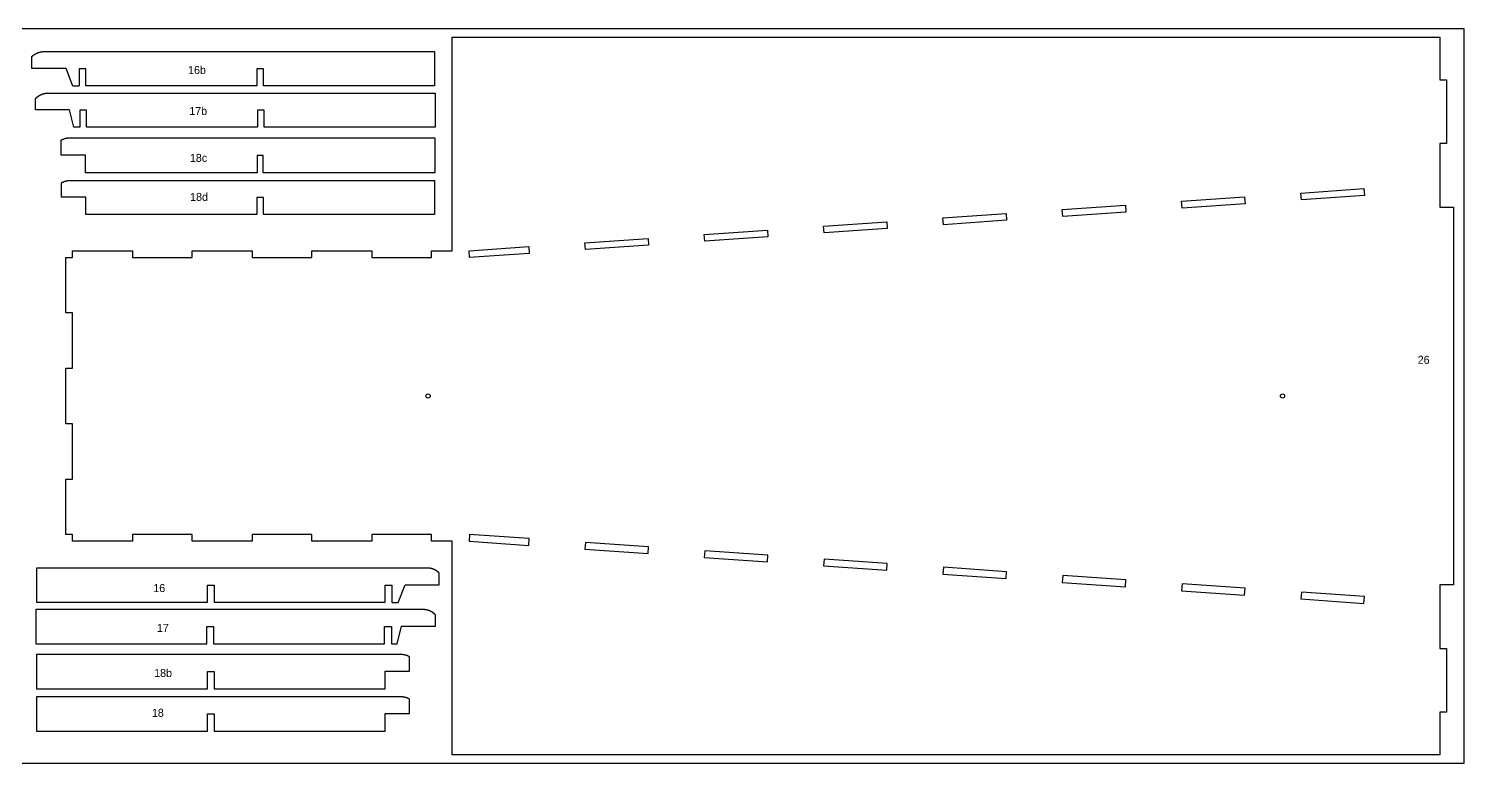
# Model space of a CAD drawing. Header units: inches. Extents: x -955 to -701, y -2062 to -1714.
# Drawn here: x -876.2 to -792.2, y -1849.4 to -1806.4 of the extents above; entities that cross this region are included whole.
import ezdxf

# ---------------------------------------------------------------- set-up
doc = ezdxf.new("R2010")
doc.units = ezdxf.units.IN
doc.header["$LTSCALE"] = 0.1
doc.header["$MEASUREMENT"] = 0
doc.layers.add('cockpit', color=1, linetype='Continuous', lineweight=20)
doc.layers.add('pic', color=1, linetype='Continuous')

msp = doc.modelspace()

# ---------------------------------------------------------------- linework, layer by layer
at = {"color": 7, "linetype": 'Continuous', "lineweight": 25}
for points in [[(-793.59719, -1846.44828), (-793.59719, -1848.94828), (-851.39719, -1848.94828), (-851.39719, -1836.44828), (-852.59719, -1836.44828), (-852.59719, -1836.04802), (-856.09719, -1836.04802), (-856.09719, -1836.44802), (-859.59719, -1836.44802), (-859.59719, -1836.04802), (-863.09719, -1836.04802), (-863.09719, -1836.44828), (-866.59719, -1836.44828), (-866.59719, -1836.04802), (-870.09719, -1836.04802), (-870.09719, -1836.44828), (-873.59719, -1836.44828), (-873.59719, -1836.04802), (-873.99719, -1836.04802), (-873.99719, -1832.80899), (-873.59719, -1832.80899), (-873.59719, -1829.56851), (-873.99719, -1829.56851), (-873.99719, -1826.32948), (-873.59719, -1826.32948), (-873.59719, -1823.08899), (-873.99719, -1823.08899), (-873.99719, -1819.84997), (-873.59719, -1819.84997), (-873.59719, -1819.44971), (-870.09719, -1819.44971), (-870.09719, -1819.84997), (-866.59719, -1819.84997), (-866.59719, -1819.44971), (-863.09719, -1819.44971), (-863.09719, -1819.84997), (-859.59719, -1819.84997), (-859.59719, -1819.44997), (-856.09719, -1819.44997), (-856.09719, -1819.84997), (-852.59719, -1819.84997), (-852.59719, -1819.44971), (-851.39719, -1819.44971), (-851.39719, -1806.94971), (-793.59719, -1806.94971), (-793.59719, -1809.44971), (-793.19719, -1809.44971), (-793.19719, -1813.16835), (-793.59719, -1813.16835), (-793.59719, -1816.88699), (-792.79719, -1816.88699), (-792.79719, -1839.01099), (-793.59719, -1839.01099), (-793.59719, -1842.72964), (-793.19719, -1842.72964), (-793.19719, -1846.44828)], [(-873.18361, -1811.22038), (-873.18361, -1812.22038), (-873.52644, -1812.22038), (-873.77508, -1811.20038), (-875.77508, -1811.20038), (-875.77508, -1810.54588), (-875.77294, -1810.5435), (-875.77079, -1810.54114), (-875.76863, -1810.53877), (-875.76647, -1810.53642), (-875.76429, -1810.53407), (-875.76211, -1810.53173), (-875.75992, -1810.52939), (-875.75772, -1810.52706), (-875.75552, -1810.52474), (-875.7533, -1810.52242), (-875.75108, -1810.52012), (-875.74885, -1810.51781), (-875.74661, -1810.51552), (-875.74436, -1810.51323), (-875.74211, -1810.51095), (-875.73985, -1810.50868), (-875.73757, -1810.50641), (-875.7353, -1810.50415), (-875.73301, -1810.5019), (-875.73071, -1810.49965), (-875.72841, -1810.49742), (-875.7261, -1810.49519), (-875.72379, -1810.49296), (-875.72146, -1810.49075), (-875.71913, -1810.48854), (-875.71679, -1810.48633), (-875.71444, -1810.48414), (-875.71208, -1810.48195), (-875.70972, -1810.47977), (-875.70735, -1810.4776), (-875.70497, -1810.47544), (-875.70259, -1810.47328), (-875.7002, -1810.47113), (-875.6978, -1810.46899), (-875.69539, -1810.46685), (-875.69298, -1810.46473), (-875.69056, -1810.46261), (-875.68813, -1810.4605), (-875.6857, -1810.45839), (-875.68325, -1810.4563), (-875.68081, -1810.45421), (-875.67835, -1810.45213), (-875.67589, -1810.45006), (-875.67342, -1810.44799), (-875.67094, -1810.44594), (-875.66846, -1810.44389), (-875.66597, -1810.44185), (-875.66347, -1810.43981), (-875.66097, -1810.43779), (-875.65846, -1810.43577), (-875.65595, -1810.43377), (-875.65342, -1810.43177), (-875.6509, -1810.42977), (-875.64836, -1810.42779), (-875.64582, -1810.42581), (-875.64327, -1810.42385), (-875.64072, -1810.42189), (-875.63816, -1810.41994), (-875.63559, -1810.418), (-875.63302, -1810.41606), (-875.63044, -1810.41414), (-875.62785, -1810.41222), (-875.62526, -1810.41031), (-875.62266, -1810.40841), (-875.62006, -1810.40652), (-875.61745, -1810.40464), (-875.61484, -1810.40276), (-875.61222, -1810.4009), (-875.60959, -1810.39904), (-875.60696, -1810.39719), (-875.60432, -1810.39536), (-875.60167, -1810.39352), (-875.59902, -1810.3917), (-875.59637, -1810.38989), (-875.59371, -1810.38809), (-875.59104, -1810.38629), (-875.58837, -1810.38451), (-875.58569, -1810.38273), (-875.58301, -1810.38096), (-875.58032, -1810.3792), (-875.57763, -1810.37745), (-875.57493, -1810.37571), (-875.57223, -1810.37398), (-875.56952, -1810.37226), (-875.5668, -1810.37054), (-875.56409, -1810.36884), (-875.56136, -1810.36715), (-875.55863, -1810.36546), (-875.5559, -1810.36378), (-875.55316, -1810.36212), (-875.55041, -1810.36046), (-875.54766, -1810.35881), (-875.54491, -1810.35717), (-875.54215, -1810.35555), (-875.53939, -1810.35393), (-875.53662, -1810.35232), (-875.53385, -1810.35072), (-875.53107, -1810.34913), (-875.52829, -1810.34754), (-875.5255, -1810.34597), (-875.52271, -1810.34441), (-875.51991, -1810.34286), (-875.51711, -1810.34132), (-875.51431, -1810.33979), (-875.5115, -1810.33826), (-875.50868, -1810.33675), (-875.50585, -1810.33524), (-875.50303, -1810.33374), (-875.50019, -1810.33226), (-875.49735, -1810.33078), (-875.49451, -1810.32931), (-875.49166, -1810.32785), (-875.4888, -1810.3264), (-875.48594, -1810.32496), (-875.48307, -1810.32352), (-875.4802, -1810.3221), (-875.47732, -1810.32068), (-875.47444, -1810.31928), (-875.47155, -1810.31788), (-875.46865, -1810.3165), (-875.46576, -1810.31512), (-875.46285, -1810.31375), (-875.45994, -1810.31239), (-875.45703, -1810.31104), (-875.45411, -1810.3097), (-875.45119, -1810.30837), (-875.44826, -1810.30705), (-875.44533, -1810.30574), (-875.44239, -1810.30444), (-875.43945, -1810.30314), (-875.4365, -1810.30186), (-875.43355, -1810.30058), (-875.4306, -1810.29932), (-875.42764, -1810.29806), (-875.42467, -1810.29682), (-875.4217, -1810.29558), (-875.41873, -1810.29435), (-875.41575, -1810.29314), (-875.41277, -1810.29193), (-875.40979, -1810.29073), (-875.4068, -1810.28954), (-875.4038, -1810.28836), (-875.4008, -1810.28719), (-875.3978, -1810.28603), (-875.3948, -1810.28488), (-875.39179, -1810.28374), (-875.38877, -1810.28261), (-875.38576, -1810.28149), (-875.38274, -1810.28038), (-875.37971, -1810.27928), (-875.37668, -1810.27819), (-875.37365, -1810.2771), (-875.37062, -1810.27603), (-875.36758, -1810.27497), (-875.36454, -1810.27392), (-875.36149, -1810.27287), (-875.35844, -1810.27184), (-875.35539, -1810.27082), (-875.35233, -1810.26981), (-875.34927, -1810.2688), (-875.34621, -1810.26781), (-875.34315, -1810.26683), (-875.34008, -1810.26585), (-875.33701, -1810.26489), (-875.33394, -1810.26394), (-875.33086, -1810.26299), (-875.32778, -1810.26206), (-875.3247, -1810.26114), (-875.32161, -1810.26022), (-875.31852, -1810.25932), (-875.31543, -1810.25843), (-875.31234, -1810.25754), (-875.30924, -1810.25667), (-875.30615, -1810.25581), (-875.30305, -1810.25496), (-875.29994, -1810.25411), (-875.29684, -1810.25328), (-875.29373, -1810.25246), (-875.29062, -1810.25165), (-875.28751, -1810.25085), (-875.28439, -1810.25006), (-875.28128, -1810.24927), (-875.27816, -1810.2485), (-875.27504, -1810.24774), (-875.27192, -1810.24699), (-875.26879, -1810.24625), (-875.26567, -1810.24553), (-875.26254, -1810.24481), (-875.25941, -1810.2441), (-875.25628, -1810.2434), (-875.25314, -1810.24271), (-875.25001, -1810.24204), (-875.24687, -1810.24137), (-875.24373, -1810.24071), (-875.24059, -1810.24007), (-875.23745, -1810.23943), (-875.23431, -1810.23881), (-875.23117, -1810.23819), (-875.22802, -1810.23759), (-875.22487, -1810.237), (-875.22173, -1810.23641), (-875.21858, -1810.23584), (-875.21543, -1810.23528), (-875.21228, -1810.23473), (-875.20913, -1810.23419), (-875.20597, -1810.23366), (-875.20278, -1810.23314), (-875.19959, -1810.23262), (-875.1964, -1810.23212), (-875.1932, -1810.23163), (-875.19001, -1810.23114), (-875.18681, -1810.23067), (-875.18361, -1810.23021), (-875.1804, -1810.22976), (-875.1772, -1810.22932), (-875.17399, -1810.22889), (-875.17079, -1810.22847), (-875.16758, -1810.22806), (-875.16437, -1810.22766), (-875.16115, -1810.22728), (-875.15794, -1810.2269), (-875.15472, -1810.22653), (-875.15151, -1810.22618), (-875.14829, -1810.22583), (-875.14507, -1810.2255), (-875.14185, -1810.22517), (-875.13863, -1810.22486), (-875.13541, -1810.22456), (-875.13218, -1810.22426), (-875.12896, -1810.22398), (-875.12573, -1810.22371), (-875.12251, -1810.22345), (-875.11928, -1810.2232), (-875.11605, -1810.22296), (-875.11282, -1810.22273), (-875.10959, -1810.22251), (-875.10636, -1810.2223), (-875.10313, -1810.22211), (-875.0999, -1810.22192), (-875.09667, -1810.22174), (-875.09344, -1810.22158), (-875.09021, -1810.22142), (-875.08697, -1810.22128), (-875.08374, -1810.22115), (-875.08051, -1810.22102), (-875.07728, -1810.22091), (-875.07404, -1810.22081), (-875.07081, -1810.22072), (-875.06758, -1810.22064), (-875.06434, -1810.22057), (-875.06111, -1810.22051), (-875.05788, -1810.22046), (-875.05464, -1810.22043), (-875.05141, -1810.2204), (-875.04818, -1810.22038), (-875.04495, -1810.22038), (-852.38361, -1810.22038), (-852.38361, -1812.22038), (-862.38361, -1812.22038), (-862.38361, -1811.22038), (-862.78361, -1811.22038), (-862.78361, -1812.22038), (-872.78361, -1812.22038), (-872.78361, -1811.22038)], [(-862.7969, -1813.87842), (-862.7969, -1814.87842), (-872.8469, -1814.87842), (-872.8469, -1813.85841), (-874.26813, -1813.85841), (-874.26813, -1812.97092), (-874.25203, -1812.96169), (-874.24844, -1812.95966), (-874.24485, -1812.95764), (-874.24124, -1812.95563), (-874.23762, -1812.95364), (-874.234, -1812.95166), (-874.23036, -1812.94969), (-874.22672, -1812.94775), (-874.22307, -1812.94581), (-874.21941, -1812.94389), (-874.21574, -1812.94199), (-874.21206, -1812.9401), (-874.20838, -1812.93822), (-874.20468, -1812.93636), (-874.20098, -1812.93452), (-874.19727, -1812.93269), (-874.19355, -1812.93087), (-874.18982, -1812.92907), (-874.18608, -1812.92729), (-874.18234, -1812.92551), (-874.17859, -1812.92376), (-874.17483, -1812.92202), (-874.17106, -1812.92029), (-874.16729, -1812.91858), (-874.16351, -1812.91689), (-874.15972, -1812.91521), (-874.15592, -1812.91354), (-874.15212, -1812.91189), (-874.14831, -1812.91026), (-874.1445, -1812.90864), (-874.14067, -1812.90704), (-874.13684, -1812.90545), (-874.133, -1812.90388), (-874.12916, -1812.90232), (-874.12531, -1812.90078), (-874.12145, -1812.89925), (-874.11759, -1812.89774), (-874.11372, -1812.89624), (-874.10985, -1812.89476), (-874.10597, -1812.8933), (-874.10208, -1812.89185), (-874.09819, -1812.89042), (-874.09429, -1812.889), (-874.09039, -1812.8876), (-874.08648, -1812.88621), (-874.08256, -1812.88484), (-874.07864, -1812.88349), (-874.07471, -1812.88215), (-874.07078, -1812.88083), (-874.06685, -1812.87953), (-874.06291, -1812.87823), (-874.05896, -1812.87696), (-874.05501, -1812.8757), (-874.05106, -1812.87446), (-874.0471, -1812.87323), (-874.04313, -1812.87203), (-874.03916, -1812.87083), (-874.03519, -1812.86965), (-874.03121, -1812.86849), (-874.02723, -1812.86735), (-874.02324, -1812.86622), (-874.01925, -1812.86511), (-874.01526, -1812.86401), (-874.01126, -1812.86293), (-874.00726, -1812.86187), (-874.00326, -1812.86082), (-873.99925, -1812.85979), (-873.99524, -1812.85878), (-873.99122, -1812.85778), (-873.9872, -1812.8568), (-873.98318, -1812.85584), (-873.97916, -1812.85489), (-873.97513, -1812.85396), (-873.9711, -1812.85305), (-873.96707, -1812.85215), (-873.96303, -1812.85127), (-873.95899, -1812.85041), (-873.95495, -1812.84956), (-873.95091, -1812.84873), (-873.94686, -1812.84792), (-873.94282, -1812.84712), (-873.93877, -1812.84634), (-873.93471, -1812.84558), (-873.93061, -1812.84483), (-873.92652, -1812.8441), (-873.92242, -1812.84338), (-873.91831, -1812.84268), (-873.9142, -1812.84199), (-873.91009, -1812.84132), (-873.90598, -1812.84067), (-873.90186, -1812.84004), (-873.89774, -1812.83942), (-873.89362, -1812.83882), (-873.88949, -1812.83823), (-873.88536, -1812.83767), (-873.88123, -1812.83712), (-873.87709, -1812.83658), (-873.87296, -1812.83606), (-873.86882, -1812.83556), (-873.86468, -1812.83508), (-873.86054, -1812.83462), (-873.85639, -1812.83417), (-873.85224, -1812.83373), (-873.8481, -1812.83332), (-873.84395, -1812.83292), (-873.83979, -1812.83254), (-873.83564, -1812.83217), (-873.83149, -1812.83182), (-873.82733, -1812.83149), (-873.82317, -1812.83118), (-873.81901, -1812.83088), (-873.81485, -1812.8306), (-873.81069, -1812.83034), (-873.80653, -1812.83009), (-873.80237, -1812.82986), (-873.79821, -1812.82965), (-873.79405, -1812.82945), (-873.78988, -1812.82927), (-873.78572, -1812.82911), (-873.78156, -1812.82897), (-873.77739, -1812.82884), (-873.77323, -1812.82873), (-873.76906, -1812.82863), (-873.7649, -1812.82856), (-873.76074, -1812.8285), (-873.75657, -1812.82845), (-873.75241, -1812.82843), (-873.74827, -1812.82842), (-852.3969, -1812.82842), (-852.3969, -1814.87842), (-862.4469, -1814.87842), (-862.4469, -1813.87842)], [(-862.8219, -1816.33122), (-862.8219, -1817.33122), (-872.8219, -1817.33122), (-872.8219, -1816.31121), (-874.24313, -1816.31121), (-874.24313, -1815.46321), (-874.23965, -1815.46121), (-874.23615, -1815.45923), (-874.23264, -1815.45726), (-874.22913, -1815.4553), (-874.2256, -1815.45336), (-874.22207, -1815.45143), (-874.21853, -1815.44952), (-874.21497, -1815.44762), (-874.21141, -1815.44573), (-874.20785, -1815.44386), (-874.20427, -1815.442), (-874.20068, -1815.44016), (-874.19709, -1815.43833), (-874.19348, -1815.43652), (-874.18987, -1815.43472), (-874.18625, -1815.43293), (-874.18263, -1815.43116), (-874.17899, -1815.42941), (-874.17535, -1815.42766), (-874.1717, -1815.42594), (-874.16804, -1815.42423), (-874.16437, -1815.42253), (-874.1607, -1815.42084), (-874.15702, -1815.41918), (-874.15333, -1815.41752), (-874.14963, -1815.41588), (-874.14593, -1815.41426), (-874.14222, -1815.41265), (-874.1385, -1815.41106), (-874.13478, -1815.40948), (-874.13105, -1815.40791), (-874.12731, -1815.40636), (-874.12357, -1815.40483), (-874.11982, -1815.40331), (-874.11606, -1815.4018), (-874.1123, -1815.40032), (-874.10853, -1815.39884), (-874.10476, -1815.39738), (-874.10098, -1815.39594), (-874.09719, -1815.39451), (-874.0934, -1815.3931), (-874.0896, -1815.3917), (-874.0858, -1815.39032), (-874.08199, -1815.38895), (-874.07817, -1815.3876), (-874.07435, -1815.38626), (-874.07053, -1815.38494), (-874.0667, -1815.38363), (-874.06286, -1815.38234), (-874.05902, -1815.38107), (-874.05518, -1815.37981), (-874.05133, -1815.37857), (-874.04747, -1815.37734), (-874.04361, -1815.37613), (-874.03975, -1815.37493), (-874.03588, -1815.37375), (-874.03201, -1815.37259), (-874.02813, -1815.37144), (-874.02425, -1815.37031), (-874.02037, -1815.36919), (-874.01648, -1815.36809), (-874.01259, -1815.367), (-874.00869, -1815.36594), (-874.00479, -1815.36488), (-874.00089, -1815.36385), (-873.99699, -1815.36282), (-873.99308, -1815.36182), (-873.98916, -1815.36083), (-873.98525, -1815.35986), (-873.98133, -1815.3589), (-873.97741, -1815.35796), (-873.97348, -1815.35704), (-873.96955, -1815.35613), (-873.96562, -1815.35524), (-873.96169, -1815.35437), (-873.95776, -1815.35351), (-873.95382, -1815.35267), (-873.94988, -1815.35184), (-873.94594, -1815.35103), (-873.94199, -1815.35024), (-873.93805, -1815.34947), (-873.9341, -1815.34871), (-873.93014, -1815.34796), (-873.92615, -1815.34723), (-873.92215, -1815.34651), (-873.91815, -1815.34581), (-873.91415, -1815.34513), (-873.91014, -1815.34446), (-873.90613, -1815.34381), (-873.90212, -1815.34317), (-873.8981, -1815.34255), (-873.89408, -1815.34195), (-873.89006, -1815.34137), (-873.88604, -1815.3408), (-873.88201, -1815.34024), (-873.87798, -1815.3397), (-873.87394, -1815.33918), (-873.86991, -1815.33868), (-873.86587, -1815.33819), (-873.86183, -1815.33772), (-873.85779, -1815.33727), (-873.85375, -1815.33683), (-873.8497, -1815.3364), (-873.84565, -1815.336), (-873.8416, -1815.33561), (-873.83755, -1815.33524), (-873.8335, -1815.33488), (-873.82945, -1815.33454), (-873.82539, -1815.33422), (-873.82134, -1815.33391), (-873.81728, -1815.33362), (-873.81322, -1815.33335), (-873.80916, -1815.33309), (-873.8051, -1815.33285), (-873.80104, -1815.33263), (-873.79698, -1815.33242), (-873.79292, -1815.33223), (-873.78886, -1815.33205), (-873.7848, -1815.33189), (-873.78074, -1815.33175), (-873.77668, -1815.33163), (-873.77261, -1815.33152), (-873.76855, -1815.33143), (-873.76449, -1815.33135), (-873.76043, -1815.3313), (-873.75637, -1815.33125), (-873.75231, -1815.33123), (-873.74825, -1815.33122), (-852.4219, -1815.33122), (-852.4219, -1817.33122), (-862.4219, -1817.33122), (-862.4219, -1816.33122)], [(-801.72164, -1816.06886), (-798.03121, -1815.81253), (-798.00354, -1816.21087), (-801.69397, -1816.46719)], [(-815.68799, -1817.03892), (-811.99547, -1816.78245), (-811.9678, -1817.18078), (-815.66032, -1817.43725)], [(-808.67714, -1816.95222), (-808.70481, -1816.55389), (-805.01334, -1816.29749), (-804.98567, -1816.69582)], [(-829.62667, -1818.40731), (-829.65434, -1818.00898), (-825.95973, -1817.75236), (-825.93207, -1818.1507)], [(-822.6435, -1817.92228), (-822.67116, -1817.52395), (-818.9776, -1817.2674), (-818.94993, -1817.66574)], [(-843.59302, -1819.37737), (-843.62069, -1818.97904), (-839.924, -1818.72228), (-839.89633, -1819.12061)], [(-836.60985, -1818.89234), (-836.63752, -1818.49401), (-832.94186, -1818.23732), (-832.9142, -1818.63565)], [(-843.59302, -1836.52062), (-843.62069, -1836.91895), (-839.924, -1837.17571), (-839.89633, -1836.77738)], [(-836.60985, -1837.00565), (-836.63752, -1837.40398), (-832.94186, -1837.66067), (-832.9142, -1837.26234)], [(-829.62667, -1837.49068), (-829.65434, -1837.88901), (-825.95973, -1838.14563), (-825.93207, -1837.74729)], [(-822.6435, -1837.97571), (-822.67116, -1838.37404), (-818.9776, -1838.63058), (-818.94993, -1838.23225)], [(-815.68799, -1838.85907), (-811.99547, -1839.11554), (-811.9678, -1838.71721), (-815.66032, -1838.46074)], [(-808.67714, -1838.94577), (-808.70481, -1839.3441), (-805.01334, -1839.6005), (-804.98567, -1839.20216)], [(-801.72164, -1839.82913), (-798.03121, -1840.08546), (-798.00354, -1839.68712), (-801.69397, -1839.4308)], [(-854.94849, -1841.45102), (-854.94849, -1842.45102), (-854.60567, -1842.45102), (-854.35703, -1841.43102), (-852.35703, -1841.43102), (-852.35703, -1840.77652), (-852.35917, -1840.77414), (-852.36132, -1840.77178), (-852.36347, -1840.76941), (-852.36564, -1840.76706), (-852.36781, -1840.76471), (-852.36999, -1840.76237), (-852.37218, -1840.76003), (-852.37438, -1840.7577), (-852.37659, -1840.75538), (-852.3788, -1840.75306), (-852.38102, -1840.75076), (-852.38325, -1840.74845), (-852.38549, -1840.74616), (-852.38774, -1840.74387), (-852.39, -1840.74159), (-852.39226, -1840.73932), (-852.39453, -1840.73705), (-852.39681, -1840.73479), (-852.39909, -1840.73254), (-852.40139, -1840.73029), (-852.40369, -1840.72806), (-852.406, -1840.72583), (-852.40832, -1840.7236), (-852.41064, -1840.72139), (-852.41298, -1840.71918), (-852.41532, -1840.71698), (-852.41766, -1840.71478), (-852.42002, -1840.71259), (-852.42238, -1840.71041), (-852.42475, -1840.70824), (-852.42713, -1840.70608), (-852.42951, -1840.70392), (-852.43191, -1840.70177), (-852.43431, -1840.69963), (-852.43671, -1840.69749), (-852.43912, -1840.69537), (-852.44155, -1840.69325), (-852.44397, -1840.69114), (-852.44641, -1840.68903), (-852.44885, -1840.68694), (-852.4513, -1840.68485), (-852.45375, -1840.68277), (-852.45622, -1840.6807), (-852.45869, -1840.67863), (-852.46116, -1840.67658), (-852.46364, -1840.67453), (-852.46613, -1840.67249), (-852.46863, -1840.67045), (-852.47113, -1840.66843), (-852.47364, -1840.66641), (-852.47616, -1840.66441), (-852.47868, -1840.66241), (-852.48121, -1840.66041), (-852.48374, -1840.65843), (-852.48629, -1840.65645), (-852.48883, -1840.65449), (-852.49139, -1840.65253), (-852.49395, -1840.65058), (-852.49651, -1840.64864), (-852.49909, -1840.6467), (-852.50167, -1840.64478), (-852.50425, -1840.64286), (-852.50684, -1840.64095), (-852.50944, -1840.63905), (-852.51204, -1840.63716), (-852.51465, -1840.63528), (-852.51727, -1840.6334), (-852.51989, -1840.63154), (-852.52251, -1840.62968), (-852.52515, -1840.62783), (-852.52779, -1840.626), (-852.53043, -1840.62416), (-852.53308, -1840.62234), (-852.53573, -1840.62053), (-852.53839, -1840.61873), (-852.54106, -1840.61693), (-852.54373, -1840.61515), (-852.54641, -1840.61337), (-852.54909, -1840.6116), (-852.55178, -1840.60984), (-852.55447, -1840.60809), (-852.55717, -1840.60635), (-852.55988, -1840.60462), (-852.56258, -1840.6029), (-852.5653, -1840.60118), (-852.56802, -1840.59948), (-852.57074, -1840.59779), (-852.57347, -1840.5961), (-852.57621, -1840.59442), (-852.57895, -1840.59276), (-852.58169, -1840.5911), (-852.58444, -1840.58945), (-852.58719, -1840.58781), (-852.58995, -1840.58619), (-852.59272, -1840.58457), (-852.59548, -1840.58296), (-852.59826, -1840.58136), (-852.60103, -1840.57977), (-852.60382, -1840.57818), (-852.6066, -1840.57661), (-852.6094, -1840.57505), (-852.61219, -1840.5735), (-852.61499, -1840.57196), (-852.6178, -1840.57043), (-852.62061, -1840.5689), (-852.62343, -1840.56739), (-852.62625, -1840.56588), (-852.62908, -1840.56438), (-852.63191, -1840.5629), (-852.63475, -1840.56142), (-852.6376, -1840.55995), (-852.64045, -1840.55849), (-852.6433, -1840.55704), (-852.64617, -1840.5556), (-852.64903, -1840.55416), (-852.65191, -1840.55274), (-852.65478, -1840.55132), (-852.65767, -1840.54992), (-852.66056, -1840.54852), (-852.66345, -1840.54714), (-852.66635, -1840.54576), (-852.66925, -1840.54439), (-852.67216, -1840.54303), (-852.67507, -1840.54168), (-852.67799, -1840.54034), (-852.68091, -1840.53901), (-852.68384, -1840.53769), (-852.68677, -1840.53638), (-852.68971, -1840.53508), (-852.69265, -1840.53378), (-852.6956, -1840.5325), (-852.69855, -1840.53122), (-852.70151, -1840.52996), (-852.70447, -1840.5287), (-852.70743, -1840.52746), (-852.7104, -1840.52622), (-852.71337, -1840.52499), (-852.71635, -1840.52378), (-852.71933, -1840.52257), (-852.72232, -1840.52137), (-852.72531, -1840.52018), (-852.7283, -1840.519), (-852.7313, -1840.51783), (-852.7343, -1840.51667), (-852.73731, -1840.51552), (-852.74032, -1840.51438), (-852.74333, -1840.51325), (-852.74635, -1840.51213), (-852.74937, -1840.51102), (-852.75239, -1840.50992), (-852.75542, -1840.50883), (-852.75845, -1840.50774), (-852.76149, -1840.50667), (-852.76453, -1840.50561), (-852.76757, -1840.50456), (-852.77061, -1840.50351), (-852.77366, -1840.50248), (-852.77672, -1840.50146), (-852.77977, -1840.50045), (-852.78283, -1840.49944), (-852.78589, -1840.49845), (-852.78896, -1840.49747), (-852.79202, -1840.49649), (-852.79509, -1840.49553), (-852.79817, -1840.49458), (-852.80124, -1840.49363), (-852.80432, -1840.4927), (-852.80741, -1840.49178), (-852.81049, -1840.49086), (-852.81358, -1840.48996), (-852.81667, -1840.48907), (-852.81976, -1840.48818), (-852.82286, -1840.48731), (-852.82596, -1840.48645), (-852.82906, -1840.4856), (-852.83216, -1840.48475), (-852.83527, -1840.48392), (-852.83837, -1840.4831), (-852.84148, -1840.48229), (-852.8446, -1840.48149), (-852.84771, -1840.4807), (-852.85083, -1840.47992), (-852.85394, -1840.47914), (-852.85707, -1840.47838), (-852.86019, -1840.47763), (-852.86331, -1840.47689), (-852.86644, -1840.47617), (-852.86957, -1840.47545), (-852.8727, -1840.47474), (-852.87583, -1840.47404), (-852.87896, -1840.47335), (-852.8821, -1840.47268), (-852.88523, -1840.47201), (-852.88837, -1840.47135), (-852.89151, -1840.47071), (-852.89465, -1840.47007), (-852.89779, -1840.46945), (-852.90094, -1840.46883), (-852.90408, -1840.46823), (-852.90723, -1840.46764), (-852.91038, -1840.46705), (-852.91353, -1840.46648), (-852.91668, -1840.46592), (-852.91983, -1840.46537), (-852.92298, -1840.46483), (-852.92613, -1840.4643), (-852.92932, -1840.46378), (-852.93251, -1840.46326), (-852.93571, -1840.46276), (-852.9389, -1840.46227), (-852.9421, -1840.46178), (-852.9453, -1840.46131), (-852.9485, -1840.46085), (-852.9517, -1840.4604), (-852.9549, -1840.45996), (-852.95811, -1840.45953), (-852.96132, -1840.45911), (-852.96453, -1840.4587), (-852.96774, -1840.4583), (-852.97095, -1840.45792), (-852.97416, -1840.45754), (-852.97738, -1840.45717), (-852.9806, -1840.45682), (-852.98381, -1840.45647), (-852.98703, -1840.45614), (-852.99025, -1840.45581), (-852.99347, -1840.4555), (-852.9967, -1840.4552), (-852.99992, -1840.4549), (-853.00315, -1840.45462), (-853.00637, -1840.45435), (-853.0096, -1840.45409), (-853.01282, -1840.45384), (-853.01605, -1840.4536), (-853.01928, -1840.45337), (-853.02251, -1840.45315), (-853.02574, -1840.45294), (-853.02897, -1840.45275), (-853.0322, -1840.45256), (-853.03543, -1840.45238), (-853.03866, -1840.45222), (-853.0419, -1840.45206), (-853.04513, -1840.45192), (-853.04836, -1840.45179), (-853.0516, -1840.45166), (-853.05483, -1840.45155), (-853.05806, -1840.45145), (-853.06129, -1840.45136), (-853.06453, -1840.45128), (-853.06776, -1840.45121), (-853.07099, -1840.45115), (-853.07423, -1840.4511), (-853.07746, -1840.45107), (-853.08069, -1840.45104), (-853.08392, -1840.45102), (-853.08716, -1840.45102), (-875.74849, -1840.45102), (-875.74849, -1842.45102), (-865.74849, -1842.45102), (-865.74849, -1841.45102), (-865.34849, -1841.45102), (-865.34849, -1842.45102), (-855.34849, -1842.45102), (-855.34849, -1841.45102)], [(-865.31021, -1844.08406), (-865.31021, -1845.08406), (-855.31021, -1845.08406), (-855.31021, -1844.06405), (-853.88897, -1844.06405), (-853.88897, -1843.21605), (-853.89246, -1843.21405), (-853.89596, -1843.21207), (-853.89946, -1843.21009), (-853.90298, -1843.20814), (-853.9065, -1843.2062), (-853.91003, -1843.20427), (-853.91358, -1843.20235), (-853.91713, -1843.20045), (-853.92069, -1843.19857), (-853.92426, -1843.1967), (-853.92784, -1843.19484), (-853.93142, -1843.193), (-853.93502, -1843.19117), (-853.93862, -1843.18936), (-853.94223, -1843.18756), (-853.94585, -1843.18577), (-853.94948, -1843.184), (-853.95311, -1843.18224), (-853.95676, -1843.1805), (-853.96041, -1843.17878), (-853.96407, -1843.17706), (-853.96773, -1843.17537), (-853.97141, -1843.17368), (-853.97509, -1843.17201), (-853.97878, -1843.17036), (-853.98247, -1843.16872), (-853.98617, -1843.1671), (-853.98988, -1843.16549), (-853.9936, -1843.16389), (-853.99732, -1843.16232), (-854.00105, -1843.16075), (-854.00479, -1843.1592), (-854.00853, -1843.15767), (-854.01228, -1843.15615), (-854.01604, -1843.15464), (-854.0198, -1843.15315), (-854.02357, -1843.15168), (-854.02735, -1843.15022), (-854.03113, -1843.14878), (-854.03491, -1843.14735), (-854.03871, -1843.14594), (-854.0425, -1843.14454), (-854.04631, -1843.14315), (-854.05012, -1843.14179), (-854.05393, -1843.14044), (-854.05775, -1843.1391), (-854.06158, -1843.13778), (-854.06541, -1843.13647), (-854.06924, -1843.13518), (-854.07308, -1843.13391), (-854.07693, -1843.13265), (-854.08078, -1843.13141), (-854.08463, -1843.13018), (-854.08849, -1843.12897), (-854.09235, -1843.12777), (-854.09622, -1843.12659), (-854.10009, -1843.12543), (-854.10397, -1843.12428), (-854.10785, -1843.12315), (-854.11173, -1843.12203), (-854.11562, -1843.12093), (-854.11951, -1843.11984), (-854.12341, -1843.11877), (-854.12731, -1843.11772), (-854.13121, -1843.11668), (-854.13512, -1843.11566), (-854.13903, -1843.11466), (-854.14294, -1843.11367), (-854.14686, -1843.1127), (-854.15078, -1843.11174), (-854.1547, -1843.1108), (-854.15862, -1843.10988), (-854.16255, -1843.10897), (-854.16648, -1843.10808), (-854.17041, -1843.10721), (-854.17435, -1843.10635), (-854.17828, -1843.10551), (-854.18222, -1843.10468), (-854.18617, -1843.10387), (-854.19011, -1843.10308), (-854.19406, -1843.1023), (-854.19801, -1843.10155), (-854.20196, -1843.1008), (-854.20595, -1843.10007), (-854.20995, -1843.09935), (-854.21395, -1843.09865), (-854.21795, -1843.09797), (-854.22196, -1843.0973), (-854.22597, -1843.09665), (-854.22998, -1843.09601), (-854.234, -1843.09539), (-854.23802, -1843.09479), (-854.24204, -1843.0942), (-854.24607, -1843.09363), (-854.2501, -1843.09308), (-854.25413, -1843.09254), (-854.25816, -1843.09202), (-854.26219, -1843.09152), (-854.26623, -1843.09103), (-854.27027, -1843.09056), (-854.27431, -1843.0901), (-854.27836, -1843.08967), (-854.2824, -1843.08924), (-854.28645, -1843.08884), (-854.2905, -1843.08845), (-854.29455, -1843.08808), (-854.2986, -1843.08772), (-854.30266, -1843.08738), (-854.30671, -1843.08706), (-854.31077, -1843.08675), (-854.31482, -1843.08646), (-854.31888, -1843.08619), (-854.32294, -1843.08593), (-854.327, -1843.08569), (-854.33106, -1843.08546), (-854.33512, -1843.08526), (-854.33918, -1843.08507), (-854.34324, -1843.08489), (-854.3473, -1843.08473), (-854.35137, -1843.08459), (-854.35543, -1843.08447), (-854.35949, -1843.08436), (-854.36355, -1843.08427), (-854.36761, -1843.08419), (-854.37167, -1843.08413), (-854.37574, -1843.08409), (-854.3798, -1843.08407), (-854.38386, -1843.08406), (-875.71021, -1843.08406), (-875.71021, -1845.08406), (-865.71021, -1845.08406), (-865.71021, -1844.08406)], [(-865.31021, -1846.56186), (-865.31021, -1847.56186), (-855.31021, -1847.56186), (-855.31021, -1846.54185), (-853.88897, -1846.54185), (-853.88897, -1845.69385), (-853.89246, -1845.69185), (-853.89596, -1845.68987), (-853.89946, -1845.6879), (-853.90298, -1845.68594), (-853.9065, -1845.684), (-853.91003, -1845.68207), (-853.91358, -1845.68016), (-853.91713, -1845.67826), (-853.92069, -1845.67637), (-853.92426, -1845.6745), (-853.92784, -1845.67264), (-853.93142, -1845.6708), (-853.93502, -1845.66897), (-853.93862, -1845.66716), (-853.94223, -1845.66536), (-853.94585, -1845.66357), (-853.94948, -1845.6618), (-853.95311, -1845.66005), (-853.95676, -1845.6583), (-853.96041, -1845.65658), (-853.96407, -1845.65487), (-853.96773, -1845.65317), (-853.97141, -1845.65148), (-853.97509, -1845.64982), (-853.97878, -1845.64816), (-853.98247, -1845.64652), (-853.98617, -1845.6449), (-853.98988, -1845.64329), (-853.9936, -1845.6417), (-853.99732, -1845.64012), (-854.00105, -1845.63855), (-854.00479, -1845.637), (-854.00853, -1845.63547), (-854.01228, -1845.63395), (-854.01604, -1845.63244), (-854.0198, -1845.63096), (-854.02357, -1845.62948), (-854.02735, -1845.62802), (-854.03113, -1845.62658), (-854.03491, -1845.62515), (-854.03871, -1845.62374), (-854.0425, -1845.62234), (-854.04631, -1845.62096), (-854.05012, -1845.61959), (-854.05393, -1845.61824), (-854.05775, -1845.6169), (-854.06158, -1845.61558), (-854.06541, -1845.61427), (-854.06924, -1845.61298), (-854.07308, -1845.61171), (-854.07693, -1845.61045), (-854.08078, -1845.60921), (-854.08463, -1845.60798), (-854.08849, -1845.60677), (-854.09235, -1845.60557), (-854.09622, -1845.60439), (-854.10009, -1845.60323), (-854.10397, -1845.60208), (-854.10785, -1845.60095), (-854.11173, -1845.59983), (-854.11562, -1845.59873), (-854.11951, -1845.59764), (-854.12341, -1845.59658), (-854.12731, -1845.59552), (-854.13121, -1845.59449), (-854.13512, -1845.59346), (-854.13903, -1845.59246), (-854.14294, -1845.59147), (-854.14686, -1845.5905), (-854.15078, -1845.58954), (-854.1547, -1845.5886), (-854.15862, -1845.58768), (-854.16255, -1845.58677), (-854.16648, -1845.58588), (-854.17041, -1845.58501), (-854.17435, -1845.58415), (-854.17828, -1845.58331), (-854.18222, -1845.58248), (-854.18617, -1845.58167), (-854.19011, -1845.58088), (-854.19406, -1845.58011), (-854.19801, -1845.57935), (-854.20196, -1845.5786), (-854.20595, -1845.57787), (-854.20995, -1845.57715), (-854.21395, -1845.57645), (-854.21795, -1845.57577), (-854.22196, -1845.5751), (-854.22597, -1845.57445), (-854.22998, -1845.57381), (-854.234, -1845.57319), (-854.23802, -1845.57259), (-854.24204, -1845.57201), (-854.24607, -1845.57144), (-854.2501, -1845.57088), (-854.25413, -1845.57034), (-854.25816, -1845.56982), (-854.26219, -1845.56932), (-854.26623, -1845.56883), (-854.27027, -1845.56836), (-854.27431, -1845.56791), (-854.27836, -1845.56747), (-854.2824, -1845.56705), (-854.28645, -1845.56664), (-854.2905, -1845.56625), (-854.29455, -1845.56588), (-854.2986, -1845.56552), (-854.30266, -1845.56518), (-854.30671, -1845.56486), (-854.31077, -1845.56455), (-854.31482, -1845.56426), (-854.31888, -1845.56399), (-854.32294, -1845.56373), (-854.327, -1845.56349), (-854.33106, -1845.56327), (-854.33512, -1845.56306), (-854.33918, -1845.56287), (-854.34324, -1845.56269), (-854.3473, -1845.56253), (-854.35137, -1845.56239), (-854.35543, -1845.56227), (-854.35949, -1845.56216), (-854.36355, -1845.56207), (-854.36761, -1845.56199), (-854.37167, -1845.56194), (-854.37574, -1845.56189), (-854.3798, -1845.56187), (-854.38386, -1845.56186), (-875.71021, -1845.56186), (-875.71021, -1847.56186), (-865.71021, -1847.56186), (-865.71021, -1846.56186)]]:
    msp.add_lwpolyline(points, close=True, dxfattribs=at)
for points in [[(-873.2219, -1809.81088), (-873.58498, -1809.81088), (-873.98643, -1808.77003), (-875.98643, -1808.77003), (-875.98643, -1808.08445), (-875.98217, -1808.08013), (-875.97789, -1808.07584), (-875.97358, -1808.07157), (-875.96923, -1808.06733), (-875.96486, -1808.06312), (-875.96047, -1808.05893), (-875.95604, -1808.05476), (-875.95159, -1808.05063), (-875.9471, -1808.04651), (-875.9426, -1808.04243), (-875.93806, -1808.03837), (-875.9335, -1808.03434), (-875.92891, -1808.03034), (-875.9243, -1808.02636), (-875.91966, -1808.02241), (-875.91499, -1808.01849), (-875.9103, -1808.0146), (-875.90558, -1808.01073), (-875.90084, -1808.0069), (-875.89608, -1808.00309), (-875.89129, -1807.99931), (-875.88648, -1807.99556), (-875.88164, -1807.99184), (-875.87679, -1807.98815), (-875.8719, -1807.98449), (-875.867, -1807.98086), (-875.86207, -1807.97726), (-875.85713, -1807.97369), (-875.85216, -1807.97015), (-875.84716, -1807.96664), (-875.84215, -1807.96316), (-875.83712, -1807.95971), (-875.83206, -1807.9563), (-875.82699, -1807.95291), (-875.82189, -1807.94956), (-875.81678, -1807.94624), (-875.81165, -1807.94295), (-875.80649, -1807.93969), (-875.80132, -1807.93647), (-875.79613, -1807.93328), (-875.79092, -1807.93012), (-875.7857, -1807.92699), (-875.78045, -1807.9239), (-875.77519, -1807.92084), (-875.76991, -1807.91782), (-875.76461, -1807.91483), (-875.7593, -1807.91187), (-875.75397, -1807.90895), (-875.74863, -1807.90606), (-875.74326, -1807.90321), (-875.73789, -1807.90039), (-875.7325, -1807.89761), (-875.72709, -1807.89487), (-875.72167, -1807.89215), (-875.71623, -1807.88948), (-875.71077, -1807.88684), (-875.7053, -1807.88423), (-875.6998, -1807.88165), (-875.69429, -1807.87911), (-875.68876, -1807.8766), (-875.68321, -1807.87413), (-875.67764, -1807.87168), (-875.67206, -1807.86928), (-875.66646, -1807.8669), (-875.66084, -1807.86457), (-875.65521, -1807.86226), (-875.64956, -1807.85999), (-875.64389, -1807.85775), (-875.63821, -1807.85555), (-875.63251, -1807.85339), (-875.6268, -1807.85125), (-875.62108, -1807.84916), (-875.61534, -1807.8471), (-875.60959, -1807.84507), (-875.60383, -1807.84308), (-875.59805, -1807.84112), (-875.59226, -1807.8392), (-875.58646, -1807.83731), (-875.58064, -1807.83546), (-875.57482, -1807.83365), (-875.56898, -1807.83187), (-875.56313, -1807.83012), (-875.55727, -1807.82842), (-875.5514, -1807.82675), (-875.54553, -1807.82511), (-875.53964, -1807.82351), (-875.53374, -1807.82195), (-875.52783, -1807.82042), (-875.52192, -1807.81893), (-875.516, -1807.81748), (-875.51007, -1807.81606), (-875.50413, -1807.81468), (-875.49818, -1807.81334), (-875.49223, -1807.81204), (-875.48627, -1807.81077), (-875.48031, -1807.80954), (-875.47434, -1807.80834), (-875.46836, -1807.80719), (-875.46238, -1807.80607), (-875.45639, -1807.80499), (-875.4504, -1807.80394), (-875.44441, -1807.80294), (-875.43841, -1807.80197), (-875.43241, -1807.80104), (-875.4264, -1807.80015), (-875.4204, -1807.79929), (-875.41438, -1807.79848), (-875.40837, -1807.7977), (-875.40537, -1807.79733), (-875.40385, -1807.79715), (-875.40233, -1807.79696), (-875.39624, -1807.79625), (-875.39014, -1807.79558), (-875.38403, -1807.79495), (-875.37792, -1807.79435), (-875.37181, -1807.7938), (-875.36569, -1807.79328), (-875.35957, -1807.7928), (-875.35344, -1807.79236), (-875.34732, -1807.79196), (-875.34119, -1807.79159), (-875.33505, -1807.79126), (-875.32892, -1807.79098), (-875.32278, -1807.79073), (-875.31665, -1807.79051), (-875.31051, -1807.79034), (-875.30438, -1807.79021), (-875.29824, -1807.79011), (-875.2921, -1807.79005), (-875.28597, -1807.79003), (-852.4219, -1807.79003), (-852.4219, -1809.79003), (-862.4219, -1809.79003), (-862.4219, -1808.79003), (-862.8219, -1808.79003), (-862.8219, -1809.79003), (-872.8219, -1809.79003), (-872.8219, -1808.79003), (-873.2219, -1808.79003), (-873.2219, -1809.79003)], [(-850.36953, -1819.84805), (-850.39719, -1819.44971), (-846.90613, -1819.20723), (-846.87846, -1819.60557), (-850.39719, -1819.84997)], [(-850.36953, -1836.04994), (-850.39719, -1836.44828), (-846.90613, -1836.69076), (-846.87846, -1836.29242), (-850.39719, -1836.04802)], [(-854.91021, -1840.04152), (-854.54713, -1840.04152), (-854.14568, -1839.00067), (-852.14568, -1839.00067), (-852.14568, -1838.31509), (-852.14993, -1838.31077), (-852.15422, -1838.30648), (-852.15853, -1838.30221), (-852.16287, -1838.29797), (-852.16724, -1838.29376), (-852.17164, -1838.28957), (-852.17606, -1838.2854), (-852.18052, -1838.28127), (-852.185, -1838.27715), (-852.18951, -1838.27307), (-852.19404, -1838.26901), (-852.19861, -1838.26498), (-852.20319, -1838.26098), (-852.20781, -1838.257), (-852.21245, -1838.25305), (-852.21711, -1838.24913), (-852.2218, -1838.24524), (-852.22652, -1838.24137), (-852.23126, -1838.23754), (-852.23602, -1838.23373), (-852.24081, -1838.22995), (-852.24562, -1838.2262), (-852.25046, -1838.22248), (-852.25532, -1838.21879), (-852.2602, -1838.21513), (-852.2651, -1838.2115), (-852.27003, -1838.2079), (-852.27498, -1838.20433), (-852.27995, -1838.20079), (-852.28494, -1838.19728), (-852.28995, -1838.1938), (-852.29499, -1838.19035), (-852.30004, -1838.18694), (-852.30511, -1838.18355), (-852.31021, -1838.1802), (-852.31532, -1838.17688), (-852.32046, -1838.17359), (-852.32561, -1838.17033), (-852.33078, -1838.16711), (-852.33597, -1838.16392), (-852.34118, -1838.16076), (-852.34641, -1838.15763), (-852.35165, -1838.15454), (-852.35692, -1838.15148), (-852.36219, -1838.14846), (-852.36749, -1838.14547), (-852.3728, -1838.14251), (-852.37813, -1838.13959), (-852.38348, -1838.1367), (-852.38884, -1838.13385), (-852.39422, -1838.13104), (-852.39961, -1838.12825), (-852.40502, -1838.12551), (-852.41044, -1838.12279), (-852.41587, -1838.12012), (-852.42133, -1838.11748), (-852.42681, -1838.11487), (-852.4323, -1838.11229), (-852.43781, -1838.10975), (-852.44335, -1838.10724), (-852.44889, -1838.10477), (-852.45446, -1838.10232), (-852.46005, -1838.09992), (-852.46565, -1838.09754), (-852.47126, -1838.09521), (-852.4769, -1838.0929), (-852.48255, -1838.09063), (-852.48821, -1838.08839), (-852.49389, -1838.08619), (-852.49959, -1838.08403), (-852.5053, -1838.08189), (-852.51102, -1838.0798), (-852.51676, -1838.07774), (-852.52251, -1838.07571), (-852.52828, -1838.07372), (-852.53406, -1838.07176), (-852.53985, -1838.06984), (-852.54565, -1838.06795), (-852.55146, -1838.0661), (-852.55729, -1838.06429), (-852.56312, -1838.06251), (-852.56897, -1838.06076), (-852.57483, -1838.05906), (-852.5807, -1838.05739), (-852.58658, -1838.05575), (-852.59247, -1838.05415), (-852.59836, -1838.05259), (-852.60427, -1838.05106), (-852.61018, -1838.04957), (-852.61611, -1838.04812), (-852.62204, -1838.0467), (-852.62797, -1838.04532), (-852.63392, -1838.04398), (-852.63987, -1838.04268), (-852.64583, -1838.04141), (-852.6518, -1838.04018), (-852.65777, -1838.03898), (-852.66374, -1838.03783), (-852.66972, -1838.03671), (-852.67571, -1838.03563), (-852.6817, -1838.03458), (-852.68769, -1838.03358), (-852.69369, -1838.03261), (-852.6997, -1838.03168), (-852.7057, -1838.03079), (-852.71171, -1838.02994), (-852.71772, -1838.02912), (-852.72373, -1838.02834), (-852.72674, -1838.02797), (-852.72825, -1838.02779), (-852.72977, -1838.0276), (-852.73587, -1838.02689), (-852.74197, -1838.02622), (-852.74807, -1838.02559), (-852.75418, -1838.025), (-852.7603, -1838.02444), (-852.76641, -1838.02392), (-852.77254, -1838.02344), (-852.77866, -1838.023), (-852.78479, -1838.0226), (-852.79092, -1838.02223), (-852.79705, -1838.0219), (-852.80318, -1838.02162), (-852.80932, -1838.02137), (-852.81545, -1838.02115), (-852.82159, -1838.02098), (-852.82773, -1838.02085), (-852.83387, -1838.02075), (-852.84, -1838.02069), (-852.84614, -1838.02067), (-875.71021, -1838.02067), (-875.71021, -1840.02067), (-865.71021, -1840.02067), (-865.71021, -1839.02067), (-865.31021, -1839.02067), (-865.31021, -1840.02067), (-855.31021, -1840.02067), (-855.31021, -1839.02067), (-854.91021, -1839.02067), (-854.91021, -1840.02067)]]:
    msp.add_lwpolyline(points, dxfattribs=at)
for centre in [(-852.79719, -1827.94899), (-802.79719, -1827.94899)]:
    msp.add_circle(centre, 0.125)
at = {"layer": 'pic', "color": 1}
msp.add_lwpolyline([(-905.6606, -1849.44899), (-792.1606, -1849.44899), (-792.1606, -1806.44899), (-905.6606, -1806.44899)], close=True, dxfattribs=at)

# ---------------------------------------------------------------- texts
at = {"layer": 'cockpit', "lineweight": 100}
for s, p in [('16b', (-866.84332, -1809.10269)), ('17b', (-866.77508, -1811.50182)), ('18c', (-866.73775, -1814.24537)), ('18d', (-866.72471, -1816.52825)), ('26', (-794.88804, -1826.0653)), ('16', (-868.88098, -1839.42587)), ('17', (-868.66648, -1841.75598)), ('18b', (-868.82834, -1844.39905)), ('18', (-868.96157, -1846.72976))]:
    msp.add_text(s, height=0.468379, dxfattribs=at).set_placement(p)

doc.saveas('drawing.dxf')
